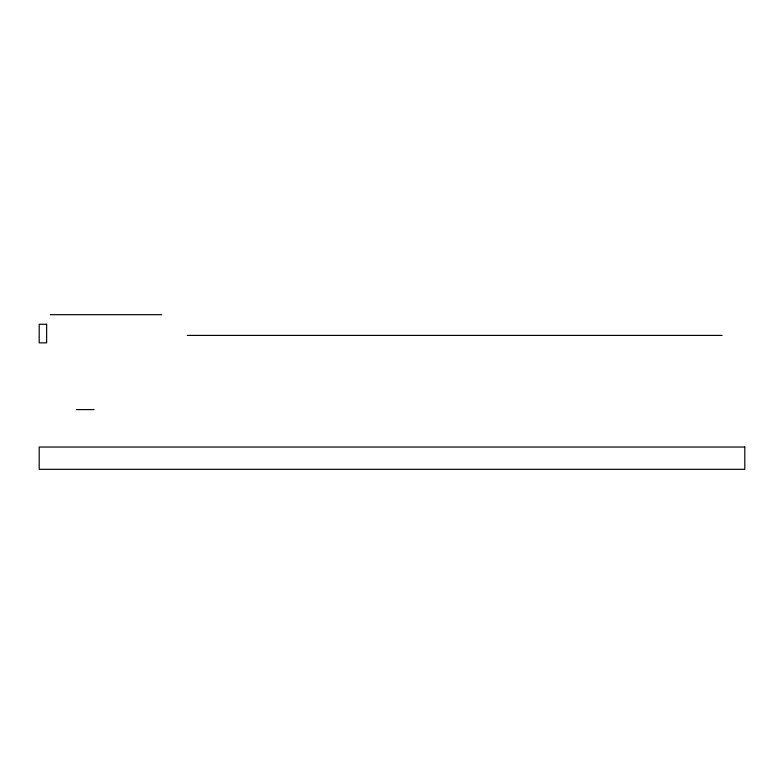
<?xml version="1.0" encoding="UTF-8"?>
<svg xmlns="http://www.w3.org/2000/svg" width="784" height="784" viewBox="0 0 784 784"><rect width="100%" height="100%" fill="white"/><g stroke="black" fill="none" stroke-linecap="round" stroke-linejoin="round"><path stroke-width="1.18" d="M50.343 314.688L161.68 314.688M187.337 335.415L722.103 335.415M76.332 409.591L93.972 409.591M46.628 324.272L39.2 324.272L39.2 342.843L46.628 342.843L46.628 324.272M744.8 447.037L39.2 447.037L39.2 469.312L744.8 469.312L744.8 447.037"/></g></svg>
